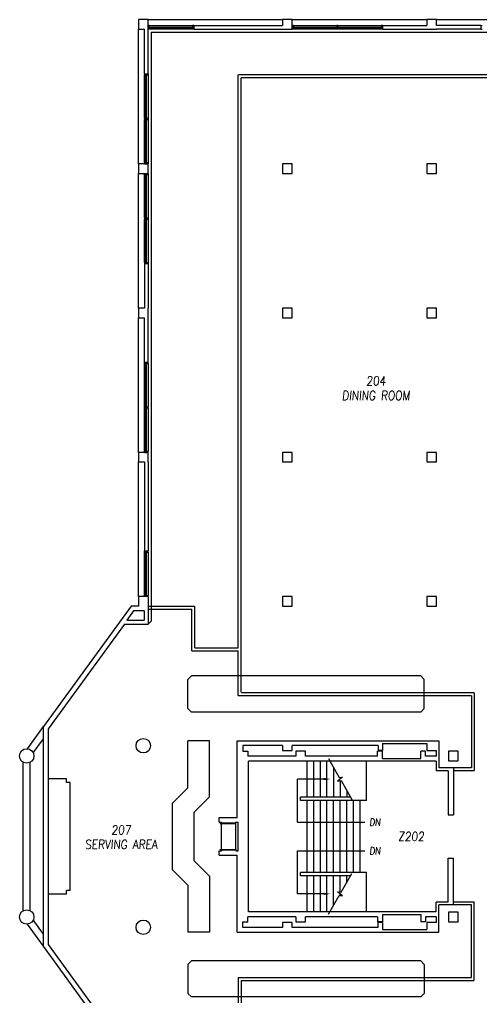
# Model space of a CAD drawing. Extents: x 1352 to 4791, y 589 to 3366.
# Drawn here: x 1352 to 2121, y 1739 to 3366 of the extents above; entities that cross this region are included whole.
import ezdxf
from ezdxf.enums import TextEntityAlignment as Align

# ---------------------------------------------------------------- set-up
doc = ezdxf.new("R2010")
doc.units = 0
doc.header["$MEASUREMENT"] = 0
doc.linetypes.add('HIDDEN', pattern=[0.375, 0.25, -0.125])
for name, color, linetype in [('A-BELOW', 111, 'CONTINUOUS'), ('A-FS-ID', 6, 'CONTINUOUS'), ('A-FS-NM', 6, 'CONTINUOUS'), ('A-GLAZ', 191, 'CONTINUOUS'), ('A-OVHD', 111, 'CONTINUOUS'), ('A-STRS', 4, 'CONTINUOUS'), ('A-WL-EX', 171, 'CONTINUOUS')]:
    doc.layers.add(name, color=color, linetype=linetype)
doc.styles.get("Standard").update_dxf_attribs({"font": 'romans.shx', "width": 0.85, "oblique": 5, "height": 15})

msp = doc.modelspace()

# ---------------------------------------------------------------- linework, layer by layer
at = {"layer": 'A-BELOW'}
for p, q in [((1566, 3365.6), (1790, 3365.6)), ((1568, 3355.6), (1640, 3355.6)), ((1806, 3365.6), (2030, 3365.6)), ((1808, 3355.6), (1880, 3355.6)), ((1882, 3355.6), (1954, 3355.6)), ((2046, 3365.6), (2270, 3365.6)), ((1550, 3125.6), (1550, 3349.6)), ((1640, 3349.6), (1568, 3349.6)), ((1571.1, 3344.5), (1571.1, 2364.7)), ((1571.1, 3344.5), (2264.9, 3344.5)), ((1880, 3349.6), (1808, 3349.6)), ((1954, 3349.6), (1882, 3349.6)), ((1560, 3201.6), (1560, 3273.6)), ((1566, 3273.6), (1566, 3201.6)), ((1560, 3127.6), (1560, 3199.6)), ((1566, 3199.6), (1566, 3127.6)), ((1550, 2885.6), (1550, 3109.6)), ((1560, 3035.6), (1560, 3107.6)), ((1566, 3107.6), (1566, 3035.6)), ((1560, 2961.6), (1560, 3033.6)), ((1566, 3033.6), (1566, 2961.6)), ((1550, 2645.6), (1550, 2869.6)), ((1560, 2721.6), (1560, 2793.6)), ((1566, 2793.6), (1566, 2721.6)), ((1560, 2647.6), (1560, 2719.6)), ((1566, 2719.6), (1566, 2647.6)), ((1550, 2405.6), (1550, 2629.6)), ((1560, 2407.6), (1560, 2479.6)), ((1566, 2479.6), (1566, 2407.6)), ((1566, 2359.6), (1571.1, 2364.7)), ((1638, 2273.6), (1632, 2267.6)), ((1632, 2219.6), (1632, 2267.6)), ((2019.8, 2273.6), (1638, 2273.6)), ((2019.8, 2273.6), (2025.8, 2267.6)), ((2025.8, 2219.6), (2025.8, 2267.6)), ((1638, 2213.6), (1632, 2219.6)), ((2019.8, 2213.6), (1638, 2213.6)), ((2019.8, 2213.6), (2025.8, 2219.6)), ((1365.3, 2152.6), (1392, 2189.3)), ((1374.9, 2145.6), (1392, 2169.1)), ((1668, 2165.6), (1632, 2165.6)), ((1632, 2087.5), (1632, 2165.6)), ((1668, 2072.6), (1668, 2165.6)), ((1430.4, 2102.6), (1400.4, 2102.6)), ((1436.4, 2096.6), (1430.4, 2096.6)), ((1632, 2087.5), (1605.9, 2061.4)), ((1668, 2072.6), (1641.9, 2046.5)), ((1605.9, 2061.4), (1605.9, 1951.8)), ((1641.9, 2046.5), (1641.9, 1966.7)), ((1686.2, 2028.9), (1710.2, 2028.9)), ((1686.2, 2028.9), (1686.2, 2028.4)), ((1686.2, 2028.4), (1710.2, 2028.4)), ((1688, 1985.1), (1688, 2028.1)), ((1688, 2028.1), (1712, 2028.1)), ((1710.2, 2028.9), (1710.2, 2028.4)), ((1712, 1985.1), (1712, 2028.1)), ((1686.2, 1984.9), (1710.2, 1984.9)), ((1686.2, 1984.4), (1686.2, 1984.9)), ((1688, 1985.1), (1712, 1985.1)), ((1710.2, 1984.4), (1710.2, 1984.9)), ((1686.2, 1984.4), (1710.2, 1984.4)), ((1668, 1940.6), (1641.9, 1966.7)), ((1632, 1925.7), (1605.9, 1951.8)), ((1668, 1940.6), (1668, 1847.6)), ((1632, 1925.7), (1632, 1847.6)), ((1430.4, 1910.6), (1400.4, 1910.6)), ((1436.4, 1916.6), (1430.4, 1916.6)), ((1392, 1824), (1365.3, 1860.7)), ((1392, 1844.2), (1374.9, 1867.7)), ((1668, 1847.6), (1632, 1847.6)), ((1638, 1799.6), (1632, 1793.6)), ((1632, 1793.6), (1632, 1745.6)), ((2019.8, 1799.6), (1638, 1799.6)), ((2019.8, 1799.6), (2025.8, 1793.6)), ((2025.8, 1793.6), (2025.8, 1745.6)), ((1638, 1739.6), (1632, 1745.6)), ((2019.8, 1739.6), (2025.8, 1745.6)), ((2019.8, 1739.6), (1638, 1739.6))]:
    msp.add_line(p, q, dxfattribs=at)
at = {"layer": 'A-BELOW', "linetype": 'Continuous'}
for p, q in [((1358.1, 1883), (1358.1, 2130.2)), ((1369.9, 1883), (1369.9, 2130.2)), ((1430.4, 2096.6), (1430.4, 2102.6)), ((1436.4, 1916.6), (1436.4, 2096.6)), ((1430.4, 1910.6), (1430.4, 1916.6))]:
    msp.add_line(p, q, dxfattribs=at)
at = {"layer": 'A-GLAZ'}
for p, q in [((1566, 3355.6), (1566, 3349.6)), ((1568, 3355.6), (1566, 3355.6)), ((1568, 3355.6), (1568, 3349.6)), ((1568, 3353.1), (1640, 3353.1)), ((1568, 3352.9), (1640, 3352.9)), ((1568, 3352.4), (1640, 3352.4)), ((1568, 3352.1), (1640, 3352.1)), ((1640, 3355.6), (1640, 3349.6)), ((1642, 3355.6), (1640, 3355.6)), ((1642, 3355.6), (1642, 3349.6)), ((1806, 3355.6), (1806, 3349.6)), ((1808, 3355.6), (1806, 3355.6)), ((1808, 3355.6), (1808, 3349.6)), ((1808, 3353.1), (1880, 3353.1)), ((1808, 3352.9), (1880, 3352.9)), ((1808, 3352.4), (1880, 3352.4)), ((1808, 3352.1), (1880, 3352.1)), ((1880, 3355.6), (1880, 3349.6)), ((1882, 3355.6), (1880, 3355.6)), ((1882, 3355.6), (1882, 3349.6)), ((1882, 3353.1), (1954, 3353.1)), ((1882, 3352.9), (1954, 3352.9)), ((1882, 3352.4), (1954, 3352.4)), ((1882, 3352.1), (1954, 3352.1)), ((1956, 3355.6), (1954, 3355.6)), ((1954, 3355.6), (1954, 3349.6)), ((1956, 3355.6), (1956, 3349.6)), ((2120, 3355.6), (2122, 3355.6)), ((2120, 3355.6), (2120, 3349.6)), ((1568, 3349.6), (1566, 3349.6)), ((1642, 3349.6), (1640, 3349.6)), ((1808, 3349.6), (1806, 3349.6)), ((1882, 3349.6), (1880, 3349.6)), ((1956, 3349.6), (1954, 3349.6)), ((2120, 3349.6), (2122, 3349.6)), ((1560, 3275.6), (1566, 3275.6)), ((1560, 3275.6), (1560, 3273.6)), ((1560, 3273.6), (1566, 3273.6)), ((1562.5, 3201.6), (1562.5, 3273.6)), ((1562.8, 3201.6), (1562.8, 3273.6)), ((1563.3, 3201.6), (1563.3, 3273.6)), ((1563.5, 3201.6), (1563.5, 3273.6)), ((1566, 3275.6), (1566, 3273.6)), ((1560, 3201.6), (1560, 3199.6)), ((1560, 3201.6), (1566, 3201.6)), ((1560, 3199.6), (1566, 3199.6)), ((1562.5, 3127.6), (1562.5, 3199.6)), ((1562.8, 3127.6), (1562.8, 3199.6)), ((1563.3, 3127.6), (1563.3, 3199.6)), ((1563.5, 3127.6), (1563.5, 3199.6)), ((1566, 3201.6), (1566, 3199.6)), ((1560, 3127.6), (1560, 3125.6)), ((1560, 3127.6), (1566, 3127.6)), ((1560, 3125.6), (1566, 3125.6)), ((1566, 3127.6), (1566, 3125.6)), ((1560, 3109.6), (1560, 3107.6)), ((1560, 3109.6), (1566, 3109.6)), ((1560, 3107.6), (1566, 3107.6)), ((1562.5, 3035.6), (1562.5, 3107.6)), ((1562.8, 3035.6), (1562.8, 3107.6)), ((1563.3, 3035.6), (1563.3, 3107.6)), ((1563.5, 3035.6), (1563.5, 3107.6)), ((1566, 3109.6), (1566, 3107.6)), ((1560, 3035.6), (1566, 3035.6)), ((1560, 3035.6), (1560, 3033.6)), ((1560, 3033.6), (1566, 3033.6)), ((1562.5, 2961.6), (1562.5, 3033.6)), ((1562.8, 2961.6), (1562.8, 3033.6)), ((1563.3, 2961.6), (1563.3, 3033.6)), ((1563.5, 2961.6), (1563.5, 3033.6)), ((1566, 3035.6), (1566, 3033.6)), ((1560, 2961.6), (1560, 2959.6)), ((1560, 2961.6), (1566, 2961.6)), ((1566, 2961.6), (1566, 2959.6)), ((1560, 2959.6), (1566, 2959.6)), ((1560, 2795.6), (1566, 2795.6)), ((1560, 2793.6), (1560, 2795.6)), ((1560, 2793.6), (1566, 2793.6)), ((1562.5, 2721.6), (1562.5, 2793.6)), ((1562.8, 2721.6), (1562.8, 2793.6)), ((1563.3, 2721.6), (1563.3, 2793.6)), ((1563.5, 2721.6), (1563.5, 2793.6)), ((1566, 2793.6), (1566, 2795.6)), ((1560, 2719.6), (1560, 2721.6)), ((1560, 2721.6), (1566, 2721.6)), ((1560, 2719.6), (1566, 2719.6)), ((1562.5, 2647.6), (1562.5, 2719.6)), ((1562.8, 2647.6), (1562.8, 2719.6)), ((1563.3, 2647.6), (1563.3, 2719.6)), ((1563.5, 2647.6), (1563.5, 2719.6)), ((1566, 2719.6), (1566, 2721.6)), ((1560, 2647.6), (1566, 2647.6)), ((1560, 2645.6), (1560, 2647.6)), ((1560, 2645.6), (1566, 2645.6)), ((1566, 2645.6), (1566, 2647.6)), ((1560, 2481.6), (1566, 2481.6)), ((1560, 2479.6), (1560, 2481.6)), ((1560, 2479.6), (1566, 2479.6)), ((1562.5, 2407.6), (1562.5, 2479.6)), ((1562.8, 2407.6), (1562.8, 2479.6)), ((1563.3, 2407.6), (1563.3, 2479.6)), ((1563.5, 2407.6), (1563.5, 2479.6)), ((1566, 2479.6), (1566, 2481.6)), ((1560, 2405.6), (1560, 2407.6)), ((1560, 2407.6), (1566, 2407.6)), ((1566, 2405.6), (1566, 2407.6))]:
    msp.add_line(p, q, dxfattribs=at)
at = {"layer": 'A-OVHD', "linetype": 'HIDDEN'}
for p, q in [((1716, 2320.5), (1716, 3273.6)), ((2270, 3273.6), (1716, 3273.6)), ((1720.9, 2246.1), (1720.9, 3268.7)), ((2270, 3268.7), (1720.9, 3268.7)), ((1566, 2389.6), (1644, 2389.6)), ((1566, 2384.7), (1639.1, 2384.7)), ((1639.1, 2315.6), (1639.1, 2384.7)), ((1644, 2320.5), (1644, 2389.6)), ((1639.1, 2315.6), (1716, 2315.6)), ((1644, 2320.5), (1716, 2320.5)), ((1716, 2241.2), (1716, 2315.6)), ((1720.9, 2246.1), (2109.1, 2246.1)), ((2109.1, 2246.1), (2109.1, 2115.7)), ((1716, 2241.2), (2104.3, 2241.2)), ((2104.3, 2241.2), (2104.3, 2120.6)), ((2104.3, 2120.6), (2074.6, 2120.6)), ((2109.1, 2115.7), (2074.6, 2115.7)), ((2109.1, 1897.5), (2074.6, 1897.5)), ((2104.3, 1892.6), (2074.6, 1892.6)), ((2104.3, 1772), (2104.3, 1892.6)), ((2109.1, 1767.1), (2109.1, 1897.5)), ((1716, 1772), (1716, 1697.6)), ((1716, 1772), (2104.3, 1772)), ((1720.9, 1767.1), (1720.9, 744.5)), ((1720.9, 1767.1), (2109.1, 1767.1))]:
    msp.add_line(p, q, dxfattribs=at)
at = {"layer": 'A-STRS'}
for p, q in [((1830.8, 2072.1), (1830.8, 2132.1)), ((1841.8, 2072.1), (1841.8, 2132.1)), ((1852.8, 2072.1), (1852.8, 2132.1)), ((1863.8, 2072.1), (1863.8, 2132.1)), ((1866.1, 2136.1), (1884.3, 2104.7)), ((1929.8, 2066.6), (1929.8, 2132.1)), ((1874.8, 2121.2), (1874.8, 2072.1)), ((1814.8, 2030.5), (1814.8, 2102.1)), ((1858.1, 2102.1), (1814.8, 2102.1)), ((1889.9, 2105.4), (1881.6, 2098.8)), ((1881.6, 2098.8), (1887.3, 2099.5)), ((1884.3, 2104.7), (1889.9, 2105.4)), ((1885.8, 2104.9), (1885.8, 2102.1)), ((1885.8, 2099.3), (1885.8, 2072.1)), ((1887.3, 2099.5), (1905.4, 2068.1)), ((1896.8, 2083.1), (1896.8, 2072.1)), ((1819.8, 2066.6), (1819.8, 2072.1)), ((1902, 2072.1), (1819.8, 2072.1)), ((1929.8, 2066.6), (1819.8, 2066.6)), ((1830.8, 1946.6), (1830.8, 2066.6)), ((1841.8, 1946.6), (1841.8, 2066.6)), ((1852.8, 1946.6), (1852.8, 2066.6)), ((1863.8, 1946.6), (1863.8, 2066.6)), ((1874.8, 1946.6), (1874.8, 2066.6)), ((1885.8, 1946.6), (1885.8, 2066.6)), ((1896.8, 1946.6), (1896.8, 2066.6)), ((1907.8, 1946.6), (1907.8, 2066.6)), ((1918.8, 1946.6), (1918.8, 2066.6)), ((1814.8, 2030.5), (1926.8, 2030.5)), ((1814.8, 1911.1), (1814.8, 1982.7)), ((1814.8, 1982.7), (1926.8, 1982.7)), ((1819.8, 1941.1), (1819.8, 1946.6)), ((1929.8, 1946.6), (1819.8, 1946.6)), ((1903.1, 1941.1), (1819.8, 1941.1)), ((1830.8, 1881.1), (1830.8, 1941.1)), ((1841.8, 1881.1), (1841.8, 1941.1)), ((1852.8, 1881.1), (1852.8, 1941.1)), ((1863.8, 1881.1), (1863.8, 1941.1)), ((1874.8, 1892.1), (1874.8, 1941.1)), ((1885.8, 1913.9), (1885.8, 1941.1)), ((1887.3, 1913.7), (1905.4, 1945.1)), ((1896.8, 1930.2), (1896.8, 1941.1)), ((1929.8, 1881.1), (1929.8, 1946.6)), ((1858.1, 1911.1), (1814.8, 1911.1)), ((1866.1, 1877.1), (1884.3, 1908.5)), ((1881.6, 1914.4), (1887.3, 1913.7)), ((1889.9, 1907.8), (1881.6, 1914.4)), ((1884.3, 1908.5), (1889.9, 1907.8)), ((1885.8, 1908.3), (1885.8, 1911.1))]:
    msp.add_line(p, q, dxfattribs=at)
for points in [[(1858.1, 2100.2), (1858.1, 2104.1), (1869.8, 2102.1)], [(1858.1, 1909.2), (1858.1, 1913.1), (1869.8, 1911.1)]]:
    msp.add_solid(points, dxfattribs=at)
at = {"layer": 'A-WL-EX'}
for p, q in [((1550, 3365.6), (1550, 3349.6)), ((1566, 3365.6), (1550, 3365.6)), ((1566, 3349.6), (1566, 3365.6)), ((1642, 3355.6), (1790, 3355.6)), ((1790, 3365.6), (1790, 3355.6)), ((1806, 3365.6), (1790, 3365.6)), ((1806, 3349.6), (1806, 3365.6)), ((1956, 3355.6), (2030, 3355.6)), ((2046, 3365.6), (2030, 3365.6)), ((2030, 3365.6), (2030, 3355.6)), ((2046, 3355.6), (2046, 3365.6)), ((2120, 3355.6), (2046, 3355.6)), ((1550, 3349.6), (1560, 3349.6)), ((1560, 3275.6), (1560, 3349.6)), ((1566, 3275.6), (1566, 3349.6)), ((1566, 3275.6), (1566, 3349.6)), ((1642, 3349.6), (1790, 3349.6)), ((1790, 3349.6), (1806, 3349.6)), ((1956, 3349.6), (2030, 3349.6)), ((2030, 3349.6), (2046, 3349.6)), ((2120, 3349.6), (2046, 3349.6)), ((1550, 3125.6), (1550, 3109.6)), ((1566, 3125.6), (1550, 3125.6)), ((1566, 3109.6), (1566, 3125.6)), ((1790, 3125.6), (1790, 3109.6)), ((1806, 3125.6), (1790, 3125.6)), ((1806, 3109.6), (1806, 3125.6)), ((2030, 3125.6), (2030, 3109.6)), ((2046, 3125.6), (2030, 3125.6)), ((2046, 3109.6), (2046, 3125.6)), ((1550, 3109.6), (1566, 3109.6)), ((1790, 3109.6), (1806, 3109.6)), ((2030, 3109.6), (2046, 3109.6)), ((1560, 2959.6), (1560, 2885.6)), ((1566, 2959.6), (1566, 2885.6)), ((1550, 2885.6), (1550, 2869.6)), ((1560, 2885.6), (1550, 2885.6)), ((1566, 2869.6), (1566, 2885.6)), ((1790, 2885.6), (1790, 2869.6)), ((1806, 2885.6), (1790, 2885.6)), ((1806, 2869.6), (1806, 2885.6)), ((2046, 2885.6), (2030, 2885.6)), ((2030, 2885.6), (2030, 2869.6)), ((2046, 2869.6), (2046, 2885.6)), ((1550, 2869.6), (1560, 2869.6)), ((1560, 2795.6), (1560, 2869.6)), ((1566, 2795.6), (1566, 2869.6)), ((1790, 2869.6), (1806, 2869.6)), ((2030, 2869.6), (2046, 2869.6)), ((1550, 2645.6), (1550, 2629.6)), ((1566, 2645.6), (1550, 2645.6)), ((1566, 2629.6), (1566, 2645.6)), ((1790, 2645.6), (1790, 2629.6)), ((1806, 2645.6), (1790, 2645.6)), ((1806, 2629.6), (1806, 2645.6)), ((2030, 2645.6), (2030, 2629.6)), ((2046, 2645.6), (2030, 2645.6)), ((2046, 2629.6), (2046, 2645.6)), ((1550, 2629.6), (1560, 2629.6)), ((1560, 2629.6), (1560, 2481.6)), ((1566, 2629.6), (1566, 2481.6)), ((1790, 2629.6), (1806, 2629.6)), ((2030, 2629.6), (2046, 2629.6)), ((1550, 2405.6), (1550, 2389.6)), ((1566, 2405.6), (1550, 2405.6)), ((1566, 2405.6), (1566, 2359.6)), ((1790, 2405.6), (1790, 2389.6)), ((1806, 2405.6), (1790, 2405.6)), ((1806, 2389.6), (1806, 2405.6)), ((2046, 2405.6), (2030, 2405.6)), ((2030, 2405.6), (2030, 2389.6)), ((2046, 2389.6), (2046, 2405.6)), ((1537.9, 2389.6), (1392, 2189.3)), ((1541.9, 2381.8), (1530.6, 2366.2)), ((1550, 2389.6), (1537.9, 2389.6)), ((1559.4, 2381.8), (1541.9, 2381.8)), ((1559.4, 2381.8), (1559.4, 2366.2)), ((1790, 2389.6), (1806, 2389.6)), ((2030, 2389.6), (2046, 2389.6)), ((1526.5, 2359.6), (1400.4, 2186.5)), ((1714.5, 2165.6), (2050.3, 2165.6)), ((1714.5, 2037.9), (1714.5, 2165.6)), ((2050.3, 2165.6), (2050.3, 2120.6)), ((1790, 2158.1), (1724, 2158.1)), ((1724, 2158.1), (1724, 2148.6)), ((1724, 2148.6), (1732, 2148.6)), ((1732, 2148.6), (1732, 2140.1)), ((1790, 2158.1), (1790, 2149.6)), ((1790, 2149.6), (1806, 2149.6)), ((1948.8, 2158.1), (1806, 2158.1)), ((1806, 2149.6), (1806, 2158.1)), ((1812, 2148.6), (1812, 2140.1)), ((1828, 2148.6), (1812, 2148.6)), ((1828, 2140.1), (1828, 2148.6)), ((1948, 2140.1), (1948, 2148.6)), ((1956, 2148.6), (1948, 2148.6)), ((1948.8, 2158.1), (1948.8, 2149.6)), ((1956, 2149.6), (1948.8, 2149.6)), ((1956, 2161.4), (2030, 2161.4)), ((1956, 2161.4), (1956, 2149.6)), ((1956, 2136.4), (1956, 2148.6)), ((2020, 2136.4), (2020, 2148.6)), ((2028, 2148.6), (2020, 2148.6)), ((2028, 2140.1), (2028, 2148.6)), ((2030, 2161.4), (2030, 2149.6)), ((2030, 2149.6), (2046, 2149.6)), ((2046, 2140.1), (2046, 2149.6)), ((2082, 2148.6), (2066, 2148.6)), ((2066, 2148.6), (2066, 2132.6)), ((2082, 2132.6), (2082, 2148.6)), ((1812, 2140.1), (1732, 2140.1)), ((1733, 1881.1), (1733, 2132.1)), ((2045.4, 2132.1), (1733, 2132.1)), ((1948, 2140.1), (1828, 2140.1)), ((1956, 2136.4), (2020, 2136.4)), ((2046, 2140.1), (2028, 2140.1)), ((2045.4, 2132.1), (2045.4, 2115.7)), ((2066, 2132.6), (2082, 2132.6)), ((2065.4, 2115.7), (2065.4, 2044.6)), ((2074.6, 2120.6), (2074.6, 2044.6)), ((1684.5, 2030.6), (1684.5, 2037.9)), ((1684.5, 2037.9), (1714.5, 2037.9)), ((2065.4, 2044.6), (2065.4, 2042.6)), ((2065.4, 2042.6), (2074.6, 2042.6)), ((2074.6, 2044.6), (2074.6, 2042.6)), ((1684.5, 2030.6), (1688, 2030.6)), ((1688, 2029.1), (1688, 2030.6)), ((1688, 2029.1), (1710.5, 2029.1)), ((1710.5, 2028.1), (1710.5, 2029.1)), ((1712, 2028.1), (1712, 2030.6)), ((1712, 2030.6), (1716, 2030.6)), ((1716, 1982.6), (1716, 2030.6)), ((1710.5, 1984.1), (1710.5, 1985.1)), ((1712, 1985.1), (1712, 1982.6)), ((1684.5, 1982.6), (1688, 1982.6)), ((1684.5, 1975.4), (1684.5, 1982.6)), ((1684.5, 1975.4), (1714.5, 1975.4)), ((1688, 1984.1), (1710.5, 1984.1)), ((1688, 1984.1), (1688, 1982.6)), ((1712, 1982.6), (1716, 1982.6)), ((1714.5, 1847.6), (1714.5, 1975.4)), ((2065.4, 1970.6), (2074.6, 1970.6)), ((2065.4, 1968.6), (2065.4, 1970.6)), ((2065.4, 1897.5), (2065.4, 1968.6)), ((2074.6, 1968.6), (2074.6, 1970.6)), ((2074.6, 1892.6), (2074.6, 1968.6)), ((2045.4, 1881.1), (2045.4, 1897.5)), ((2050.3, 1847.6), (2050.3, 1892.6)), ((1812, 1873.1), (1732, 1873.1)), ((1732, 1864.6), (1732, 1873.1)), ((2045.4, 1881.1), (1733, 1881.1)), ((1812, 1873.1), (1812, 1864.6)), ((1948, 1873.1), (1828, 1873.1)), ((1828, 1864.6), (1828, 1873.1)), ((1948, 1873.1), (1948, 1864.6)), ((1956, 1876.9), (2020, 1876.9)), ((1956, 1876.9), (1956, 1864.6)), ((2020, 1876.9), (2020, 1864.6)), ((2046, 1873.1), (2028, 1873.1)), ((2028, 1873.1), (2028, 1864.6)), ((2046, 1863.6), (2046, 1873.1)), ((2082, 1880.6), (2066, 1880.6)), ((2066, 1880.6), (2066, 1864.6)), ((2082, 1864.6), (2082, 1880.6)), ((1724, 1864.6), (1732, 1864.6)), ((1724, 1855.1), (1724, 1864.6)), ((1790, 1855.1), (1724, 1855.1)), ((1806, 1863.6), (1790, 1863.6)), ((1790, 1863.6), (1790, 1855.1)), ((1806, 1855.1), (1806, 1863.6)), ((1948.8, 1855.1), (1806, 1855.1)), ((1812, 1864.6), (1828, 1864.6)), ((1956, 1864.6), (1948, 1864.6)), ((1948.8, 1855.1), (1948.8, 1863.6)), ((1956, 1863.6), (1948.8, 1863.6)), ((1956, 1863.6), (1956, 1851.9)), ((2028, 1864.6), (2020, 1864.6)), ((2046, 1863.6), (2030, 1863.6)), ((2030, 1863.6), (2030, 1851.9)), ((2066, 1864.6), (2082, 1864.6)), ((1714.5, 1847.6), (2050.3, 1847.6)), ((1956, 1851.9), (2030, 1851.9)), ((1537.9, 1623.6), (1392, 1824)), ((1526.5, 1653.6), (1400.4, 1826.7))]:
    msp.add_line(p, q, dxfattribs=at)
at = {"layer": 'A-WL-EX', "linetype": 'Continuous'}
for p, q in [((1526.5, 2359.6), (1566, 2359.6)), ((1530.6, 2366.2), (1559.4, 2366.2)), ((1392, 1824), (1392, 2189.3)), ((1400.4, 1826.7), (1400.4, 2186.5)), ((2065.4, 2115.7), (2045.4, 2115.7)), ((2074.6, 2120.6), (2050.3, 2120.6)), ((2065.4, 1897.5), (2045.4, 1897.5)), ((2074.6, 1892.6), (2050.3, 1892.6))]:
    msp.add_line(p, q, dxfattribs=at)
at = {"layer": 'A-WL-EX'}
for centre in [(1558, 2157.6), (1364, 2140.6), (1364, 1872.6), (1558, 1855.6)]:
    msp.add_circle(centre, 12, dxfattribs=at)

# ---------------------------------------------------------------- texts
at = {"layer": 'A-FS-ID', "oblique": 5, "width": 0.85}
for s, p in [('204', (1945.4, 2764.5)), ('207', (1521.2, 2017.6)), ('Z202', (2004, 2006.6))]:
    msp.add_text(s, height=15, dxfattribs=at).set_placement(p, align=Align.MIDDLE)
at = {"layer": 'A-FS-NM', "oblique": 5, "width": 0.85}
for s, p in [('DINING ROOM', (1945.4, 2740.2)), ('SERVING AREA', (1521.2, 1993.3))]:
    msp.add_text(s, height=15, dxfattribs=at).set_placement(p, align=Align.MIDDLE)
at = {"layer": 'A-STRS', "oblique": 5, "width": 0.85}
for p in [(1943.8, 2030.5), (1943.8, 1982.7)]:
    msp.add_text('DN', height=12, dxfattribs=at).set_placement(p, align=Align.MIDDLE)

doc.saveas('drawing.dxf')
